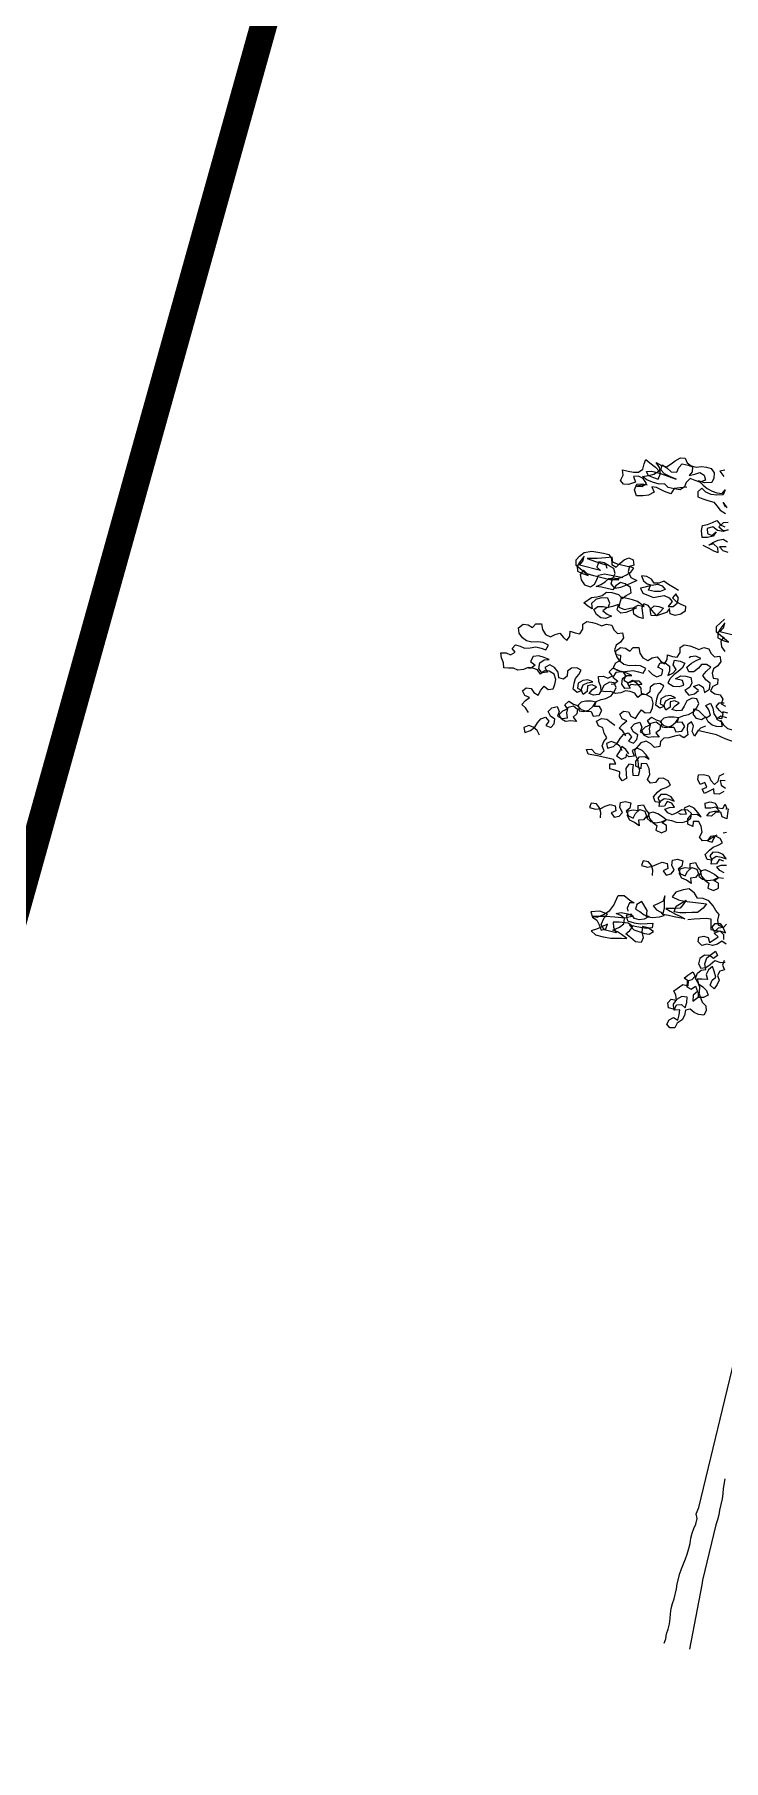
# Model space of a CAD drawing. Header units: inches. Extents: x 350994 to 353538, y 1581369 to 1583842.
# Drawn here: x 351256.64 to 351259.21, y 1582977.46 to 1582983.89 of the extents above; entities that cross this region are included whole.
import ezdxf

# ---------------------------------------------------------------- set-up
doc = ezdxf.new("R2010")
doc.units = ezdxf.units.IN
doc.header["$MEASUREMENT"] = 0
doc.linetypes.add('1', pattern=[0])
doc.linetypes.add('ACAD_ISO03W100', pattern=[30, 12, -18])
doc.layers.add('CW', color=94, linetype='1')
doc.layers.add('TREE', color=81, linetype='1')

# ---------------------------------------------------------------- blocks, each defined once
blk = doc.blocks.new('TREE_4')
at = {"color": 94}
for points in [[(-1651, 7441), (-1695, 7424), (-1730, 7413), (-1744, 7372), (-1787, 7378), (-1845, 7390), (-1877, 7387), (-1854, 7358), (-1886, 7329), (-1920, 7317), (-1961, 7306), (-1984, 7341), (-1978, 7381), (-1944, 7393), (-1909, 7393), (-1941, 7384), (-1975, 7369), (-1941, 7375), (-1917, 7401), (-1946, 7427), (-1978, 7436), (-2010, 7427), (-1990, 7393), (-2030, 7367), (-2062, 7361), (-2088, 7381), (-2079, 7419), (-2091, 7451), (-2053, 7453), (-2016, 7453), (-1984, 7462), (-1961, 7488), (-1961, 7523), (-1958, 7554), (-1926, 7540), (-1883, 7520), (-1854, 7499), (-1883, 7471), (-1915, 7453), (-1935, 7479), (-1903, 7488), (-1842, 7488), (-1732, 7476), (-1773, 7482), (-1816, 7491), (-1845, 7511), (-1845, 7546), (-1810, 7534), (-1776, 7514), (-1738, 7522), (-1732, 7554), (-1718, 7583), (-1677, 7583), (-1646, 7580), (-1640, 7548), (-1654, 7519), (-1620, 7537), (-1591, 7554), (-1559, 7545), (-1541, 7514), (-1576, 7493), (-1608, 7496), (-1643, 7502), (-1663, 7470), (-1666, 7439), (-1689, 7413), (-1730, 7410), (-1770, 7410), (-1799, 7427), (-1834, 7416), (-1880, 7419), (-1920, 7424), (-1952, 7439), (-1915, 7456), (-1880, 7450), (-1848, 7447), (-1842, 7488), (-1857, 7525), (-1886, 7552), (-1848, 7540), (-1813, 7540), (-1787, 7566), (-1767, 7592), (-1738, 7618), (-1706, 7624), (-1686, 7598), (-1657, 7583), (-1622, 7583), (-1588, 7595), (-1556, 7600), (-1524, 7597), (-1498, 7574), (-1492, 7540), (-1498, 7508), (-1544, 7496), (-1585, 7499), (-1550, 7479), (-1518, 7464), (-1481, 7453), (-1449, 7450), (-1414, 7453), (-1400, 7482), (-1406, 7447), (-1446, 7435), (-1484, 7430), (-1521, 7438), (-1553, 7456), (-1573, 7427), (-1565, 7395), (-1530, 7389), (-1495, 7386), (-1455, 7386), (-1429, 7366), (-1400, 7343), (-1362, 7331)], [(-1371, 7372), (-1394, 7398), (-1362, 7369)], [(-1434, 7609), (-1463, 7594), (-1429, 7566)], [(-1458, 7091), (-1415, 7082), (-1380, 7073), (-1348, 7068), (-1357, 7099), (-1391, 7117), (-1420, 7102), (-1397, 7125), (-1368, 7148), (-1336, 7163), (-1305, 7151)], [(-1305, 7117), (-1348, 7108), (-1322, 7088), (-1287, 7085)], [(-1331, 7276), (-1362, 7267), (-1383, 7235), (-1351, 7218), (-1319, 7229), (-1348, 7212), (-1386, 7209), (-1423, 7224), (-1455, 7206), (-1446, 7175), (-1415, 7169), (-1394, 7198), (-1406, 7166), (-1441, 7149), (-1475, 7140), (-1490, 7183), (-1490, 7218), (-1461, 7232), (-1432, 7253), (-1406, 7273), (-1377, 7250), (-1345, 7244)], [(-1545, 6762), (-1576, 6774), (-1617, 6785), (-1652, 6800), (-1681, 6779), (-1712, 6771), (-1735, 6794), (-1770, 6803), (-1805, 6800), (-1785, 6771), (-1756, 6756), (-1721, 6756), (-1689, 6771), (-1657, 6768), (-1631, 6748), (-1660, 6727), (-1698, 6719), (-1738, 6719), (-1733, 6751), (-1764, 6733), (-1793, 6719), (-1770, 6690), (-1695, 6678), (-1663, 6693), (-1629, 6707), (-1594, 6701), (-1568, 6681), (-1585, 6643), (-1553, 6652), (-1533, 6678), (-1533, 6713), (-1556, 6736), (-1571, 6707), (-1539, 6687), (-1507, 6678), (-1475, 6672), (-1470, 6640), (-1493, 6614), (-1528, 6597), (-1562, 6600), (-1574, 6632), (-1588, 6603), (-1617, 6583), (-1646, 6565), (-1681, 6560), (-1698, 6597), (-1678, 6626), (-1646, 6629), (-1614, 6626), (-1629, 6597), (-1646, 6568), (-1684, 6594), (-1715, 6618), (-1747, 6623), (-1753, 6592), (-1741, 6560), (-1727, 6528), (-1762, 6528), (-1794, 6542), (-1808, 6580), (-1782, 6606), (-1739, 6606), (-1791, 6629), (-1825, 6632), (-1900, 6632), (-1903, 6595), (-1901, 6563), (-1863, 6557), (-1828, 6574), (-1788, 6586), (-1814, 6563), (-1848, 6540), (-1880, 6528), (-1909, 6543), (-1909, 6580), (-1944, 6557), (-1979, 6540), (-1999, 6514), (-1967, 6499), (-1935, 6493), (-1970, 6470), (-2002, 6465), (-2034, 6482), (-2060, 6508), (-2039, 6534), (-2005, 6543), (-1970, 6543), (-1967, 6574), (-1987, 6603), (-2031, 6595), (-2062, 6577), (-2083, 6543), (-2071, 6511), (-2103, 6520), (-2135, 6537), (-2094, 6583), (-2060, 6595), (-2028, 6612), (-2005, 6641), (-1970, 6647), (-1924, 6644), (-1895, 6623), (-1874, 6649), (-1845, 6675), (-1857, 6707), (-1897, 6722), (-1929, 6725), (-1955, 6696), (-1967, 6664), (-2045, 6664), (-2080, 6661), (-2054, 6681), (-2030, 6705), (-2010, 6731), (-1978, 6745), (-1944, 6739), (-2002, 6725), (-2111, 6725), (-2158, 6728), (-2187, 6745), (-2201, 6713), (-2187, 6679), (-2158, 6653), (-2117, 6650), (-2094, 6673), (-2085, 6705), (-2083, 6736), (-2045, 6754), (-2002, 6757), (-1967, 6759), (-1923, 6759), (-1961, 6742), (-1932, 6757), (-1903, 6783), (-1880, 6806), (-1866, 6837), (-1897, 6840), (-1897, 6806), (-1871, 6771), (-1828, 6762), (-1863, 6733), (-1921, 6693), (-1955, 6678), (-1987, 6702), (-1987, 6736), (-1978, 6774), (-1993, 6803), (-2033, 6814), (-2065, 6826), (-2100, 6823), (-2106, 6786), (-2077, 6771), (-2221, 6771), (-2204, 6803), (-2204, 6838), (-2221, 6797), (-2233, 6763), (-2224, 6731), (-2187, 6722), (-2149, 6719), (-2242, 6765), (-2250, 6800), (-2233, 6829), (-2210, 6861), (-2163, 6881), (-2123, 6884), (-2085, 6887), (-2048, 6887), (-2025, 6864), (-2013, 6826), (-1981, 6817), (-1961, 6849), (-1941, 6875), (-1915, 6895), (-1883, 6889), (-1871, 6855), (-1903, 6837), (-1978, 6838), (-2010, 6843), (-2022, 6875), (-2062, 6861), (-2117, 6843), (-2181, 6826), (-2123, 6820), (-2088, 6817), (-2051, 6814), (-2039, 6794)], [(-1180, 6534), (-1194, 6502), (-1180, 6467), (-1151, 6441)], [(-1070, 6560), (-1215, 6560), (-1197, 6591), (-1197, 6626), (-1214, 6586), (-1226, 6551), (-1217, 6519), (-1180, 6510), (-1142, 6508), (-1235, 6554), (-1243, 6589), (-1226, 6617), (-1203, 6649)], [(-2320, 5745), (-2346, 5771), (-2375, 5785), (-2357, 5817), (-2337, 5843), (-2369, 5849), (-2392, 5875), (-2372, 5901), (-2340, 5904), (-2317, 5881), (-2285, 5872), (-2274, 5907), (-2259, 5938), (-2230, 5924), (-2198, 5935), (-2193, 5967), (-2195, 5999), (-2213, 6031), (-2250, 6042), (-2282, 6037), (-2302, 6011), (-2328, 6034), (-2360, 6037), (-2392, 6034), (-2418, 6014), (-2453, 6002), (-2485, 6008), (-2516, 5999), (-2548, 5994), (-2557, 6025), (-2577, 6054), (-2589, 6086), (-2557, 6095), (-2525, 6089), (-2499, 6112), (-2525, 6132), (-2508, 6161), (-2476, 6158), (-2444, 6152), (-2409, 6164), (-2374, 6178), (-2337, 6178), (-2305, 6175), (-2296, 6210), (-2334, 6219), (-2369, 6213), (-2406, 6202), (-2444, 6202), (-2473, 6216), (-2502, 6242), (-2516, 6274), (-2490, 6306), (-2458, 6309), (-2426, 6297), (-2409, 6326), (-2374, 6335), (-2357, 6300), (-2331, 6274), (-2296, 6265), (-2270, 6288), (-2241, 6303), (-2212, 6282), (-2184, 6268), (-2172, 6300), (-2178, 6332), (-2143, 6329), (-2111, 6331), (-2100, 6366), (-2108, 6398), (-2085, 6421), (-2048, 6424), (-2016, 6421), (-1984, 6415), (-1955, 6435), (-1920, 6435), (-1900, 6409), (-1871, 6392), (-1839, 6403), (-1825, 6372), (-1837, 6340), (-1860, 6314), (-1863, 6282), (-1848, 6253), (-1816, 6256), (-1811, 6221), (-1837, 6198), (-1845, 6166), (-1814, 6155), (-1776, 6155), (-1753, 6132), (-1756, 6100), (-1724, 6091), (-1692, 6111), (-1660, 6120), (-1634, 6100), (-1672, 6088), (-1704, 6085), (-1712, 6074)], [(-1658, 5745), (-1684, 5771), (-1713, 5785), (-1695, 5817), (-1675, 5843), (-1707, 5849), (-1730, 5875), (-1710, 5901), (-1678, 5904), (-1655, 5881), (-1623, 5872), (-1611, 5907), (-1597, 5938), (-1568, 5924), (-1536, 5935), (-1530, 5967), (-1533, 5999), (-1550, 6031), (-1588, 6042), (-1620, 6037), (-1640, 6011), (-1666, 6034), (-1698, 6037), (-1730, 6034), (-1756, 6014), (-1790, 6002), (-1822, 6008), (-1854, 5999), (-1886, 5994), (-1894, 6025), (-1915, 6054), (-1926, 6086), (-1894, 6095), (-1863, 6089), (-1837, 6112), (-1863, 6132), (-1845, 6161), (-1813, 6158), (-1782, 6152), (-1747, 6164), (-1712, 6178), (-1675, 6178), (-1643, 6175), (-1634, 6210), (-1672, 6219), (-1706, 6213), (-1744, 6202), (-1782, 6202), (-1810, 6216), (-1839, 6242), (-1854, 6274), (-1828, 6306), (-1796, 6309), (-1764, 6297), (-1747, 6326), (-1712, 6335), (-1695, 6300), (-1669, 6274), (-1634, 6265), (-1608, 6288), (-1579, 6303), (-1550, 6282), (-1521, 6268), (-1510, 6300), (-1515, 6332), (-1481, 6329), (-1449, 6331), (-1437, 6366), (-1446, 6398), (-1423, 6421), (-1385, 6424), (-1353, 6421), (-1322, 6415), (-1293, 6435), (-1258, 6435), (-1238, 6409), (-1209, 6392), (-1177, 6403), (-1163, 6372), (-1174, 6340), (-1197, 6314), (-1200, 6282), (-1186, 6253), (-1154, 6256), (-1148, 6221), (-1174, 6198), (-1183, 6166), (-1151, 6155), (-1114, 6155), (-1091, 6132), (-1093, 6100), (-1062, 6091)], [(-1614, 6201), (-1582, 6181), (-1550, 6173), (-1521, 6193), (-1521, 6227), (-1559, 6236), (-1550, 6268), (-1518, 6277), (-1484, 6262), (-1478, 6230), (-1481, 6198), (-1452, 6222), (-1437, 6250), (-1463, 6277), (-1461, 6308), (-1423, 6311), (-1391, 6305), (-1400, 6268), (-1420, 6242), (-1443, 6216), (-1461, 6184), (-1469, 6152), (-1429, 6138), (-1391, 6146), (-1362, 6161), (-1380, 6190), (-1426, 6190), (-1397, 6216), (-1365, 6222), (-1330, 6221), (-1316, 6190), (-1322, 6158), (-1348, 6129), (-1316, 6106), (-1281, 6123), (-1261, 6149), (-1299, 6167), (-1267, 6190), (-1235, 6178), (-1218, 6146), (-1192, 6175), (-1197, 6216), (-1229, 6230), (-1255, 6253), (-1241, 6285), (-1218, 6320), (-1249, 6331), (-1281, 6323), (-1296, 6294), (-1319, 6262), (-1351, 6256), (-1371, 6282), (-1348, 6314), (-1322, 6340), (-1296, 6360), (-1330, 6366), (-1365, 6355), (-1371, 6346)], [(-2214, 5617), (-2237, 5643), (-2266, 5658), (-2298, 5661), (-2327, 5640), (-2312, 5611), (-2278, 5632), (-2257, 5660), (-2246, 5692), (-2231, 5724), (-2202, 5741), (-2176, 5721), (-2188, 5689), (-2153, 5684), (-2136, 5712), (-2139, 5744), (-2173, 5756), (-2194, 5782), (-2176, 5811), (-2144, 5828), (-2124, 5799), (-2127, 5767), (-2093, 5759), (-2061, 5770), (-2072, 5802), (-2072, 5840), (-2040, 5857), (-2009, 5842), (-2006, 5811), (-2026, 5785), (-1997, 5761), (-2035, 5756), (-2067, 5744), (-2098, 5753), (-2119, 5779), (-2101, 5808), (-2075, 5828), (-2098, 5851), (-2078, 5880), (-2043, 5868), (-2009, 5866), (-1997, 5834), (-1965, 5837), (-1936, 5854), (-1913, 5886), (-1902, 5917), (-1933, 5915), (-1968, 5906), (-1997, 5892), (-2014, 5863), (-1985, 5845), (-1951, 5842), (-1919, 5848), (-1899, 5822), (-1861, 5836), (-1850, 5871), (-1873, 5894), (-1904, 5886), (-1902, 5920), (-1873, 5941), (-1844, 5955), (-1815, 5981), (-1800, 6010), (-1794, 6042), (-1815, 6068), (-1846, 6065), (-1875, 6039), (-1884, 6001), (-1896, 5970), (-1928, 5958), (-1959, 5961), (-1945, 5990), (-1922, 6016), (-1953, 6022), (-1982, 6007), (-1974, 5972), (-1997, 5946), (-2017, 5973), (-2011, 6007), (-1985, 6027), (-1953, 6042), (-1988, 6048), (-2020, 6036), (-2046, 6010), (-2043, 5978), (-2011, 5970), (-2037, 5949), (-2069, 5964), (-2072, 6004), (-2069, 6036), (-2055, 6068), (-2046, 6100), (-2078, 6108), (-2112, 6097), (-2133, 6071), (-2127, 6039), (-2147, 6013), (-2179, 6016), (-2191, 6051), (-2222, 6074), (-2257, 6085), (-2283, 6059), (-2260, 6033), (-2295, 6022), (-2321, 6045), (-2324, 6083), (-2300, 6109), (-2269, 6117), (-2303, 6123), (-2341, 6126), (-2376, 6112), (-2387, 6077), (-2350, 6060), (-2370, 6034), (-2387, 6028)], [(-1658, 5644), (-1681, 5670), (-1710, 5684), (-1742, 5687), (-1770, 5667), (-1756, 5638), (-1721, 5658), (-1701, 5687), (-1689, 5719), (-1675, 5751), (-1646, 5768), (-1620, 5748), (-1632, 5716), (-1597, 5710), (-1580, 5739), (-1582, 5771), (-1617, 5782), (-1637, 5808), (-1620, 5837), (-1588, 5855), (-1568, 5826), (-1571, 5794), (-1536, 5785), (-1504, 5797), (-1516, 5828), (-1516, 5866), (-1484, 5883), (-1452, 5869), (-1449, 5837), (-1470, 5811), (-1441, 5788), (-1478, 5782), (-1510, 5771), (-1542, 5779), (-1562, 5805), (-1545, 5834), (-1519, 5854), (-1542, 5878), (-1522, 5906), (-1487, 5895), (-1452, 5892), (-1441, 5860), (-1409, 5863), (-1380, 5880), (-1357, 5912), (-1345, 5944), (-1377, 5941), (-1412, 5932), (-1441, 5918), (-1458, 5889), (-1429, 5872), (-1394, 5869), (-1363, 5875), (-1342, 5849), (-1305, 5863), (-1293, 5898), (-1316, 5921), (-1348, 5912), (-1345, 5947), (-1316, 5967), (-1287, 5981), (-1258, 6007), (-1244, 6036), (-1238, 6068), (-1258, 6094), (-1290, 6091), (-1319, 6065), (-1328, 6028), (-1339, 5996), (-1371, 5984), (-1403, 5987), (-1388, 6016), (-1365, 6042), (-1397, 6048), (-1426, 6034), (-1417, 5999), (-1441, 5973), (-1461, 5999), (-1455, 6034), (-1429, 6054), (-1397, 6068), (-1432, 6074), (-1464, 6063), (-1490, 6037), (-1487, 6005), (-1455, 5996), (-1481, 5976), (-1513, 5990), (-1516, 6031), (-1513, 6063), (-1498, 6094), (-1490, 6126), (-1521, 6135), (-1556, 6123), (-1576, 6097), (-1571, 6066), (-1591, 6040), (-1623, 6042), (-1634, 6077), (-1666, 6100), (-1701, 6112), (-1727, 6086), (-1704, 6060), (-1738, 6048), (-1764, 6072), (-1767, 6109), (-1744, 6135), (-1712, 6144), (-1747, 6150), (-1784, 6152), (-1819, 6138), (-1831, 6103), (-1793, 6086), (-1813, 6060), (-1831, 6054)], [(-1036, 6019), (-1076, 6019), (-1099, 5993), (-1065, 5984), (-1053, 5952), (-1088, 5947), (-1120, 5949), (-1149, 5964), (-1172, 5990), (-1195, 5967), (-1230, 5967), (-1256, 5987), (-1261, 6025), (-1229, 6022), (-1198, 6002), (-1169, 5987), (-1146, 6010), (-1163, 6042), (-1189, 6065), (-1163, 6088), (-1140, 6059), (-1125, 6025), (-1102, 6002), (-1068, 6007), (-1065, 6039), (-1094, 6054), (-1122, 6074), (-1108, 6103), (-1076, 6111)], [(-1036, 6051), (-1070, 6051), (-1068, 6045)], [(-891, 5886), (-917, 5909), (-943, 5938), (-978, 5949), (-1013, 5949), (-1044, 5967), (-1068, 5990), (-1073, 5990)], [(-1160, 5932), (-1189, 5912), (-1204, 5883), (-1215, 5851), (-1238, 5877), (-1238, 5912), (-1258, 5938), (-1279, 5912), (-1273, 5880), (-1261, 5848), (-1282, 5822), (-1313, 5834), (-1345, 5820), (-1377, 5799), (-1409, 5791), (-1426, 5762), (-1423, 5730), (-1455, 5716), (-1484, 5733), (-1519, 5742), (-1551, 5724), (-1580, 5667), (-1565, 5635), (-1542, 5609), (-1531, 5574), (-1516, 5542), (-1516, 5507), (-1548, 5502), (-1560, 5539), (-1562, 5571), (-1594, 5568), (-1606, 5536), (-1597, 5505), (-1586, 5473), (-1612, 5450), (-1635, 5473), (-1640, 5505), (-1675, 5508), (-1710, 5508), (-1716, 5542), (-1678, 5551), (-1701, 5574), (-1808, 5574), (-1872, 5569), (-1889, 5597), (-1857, 5606), (-1828, 5586), (-1791, 5586), (-1773, 5615), (-1794, 5644), (-1791, 5675), (-1776, 5704), (-1802, 5730), (-1817, 5762), (-1848, 5768), (-1869, 5794), (-1840, 5820), (-1805, 5823), (-1773, 5808), (-1744, 5797)], [(-816, 5877), (-854, 5863), (-886, 5851), (-920, 5860), (-949, 5874), (-1013, 5880), (-1076, 5892), (-1206, 5892)], [(-1693, 5180), (-1699, 5215), (-1715, 5242), (-1741, 5262), (-1776, 5260), (-1779, 5228), (-1739, 5226), (-1706, 5240), (-1680, 5261), (-1651, 5280), (-1617, 5279), (-1606, 5248), (-1632, 5227), (-1606, 5204), (-1576, 5219), (-1561, 5248), (-1585, 5276), (-1588, 5309), (-1558, 5324), (-1522, 5322), (-1520, 5286), (-1539, 5261), (-1515, 5235), (-1482, 5228), (-1474, 5261), (-1454, 5293), (-1418, 5290), (-1399, 5261), (-1414, 5233), (-1445, 5222), (-1432, 5187), (-1467, 5202), (-1500, 5209), (-1523, 5233), (-1526, 5266), (-1496, 5281), (-1463, 5284), (-1470, 5316), (-1438, 5330), (-1414, 5302), (-1387, 5281), (-1394, 5248), (-1365, 5233), (-1332, 5232), (-1295, 5247), (-1268, 5268), (-1297, 5282), (-1331, 5293), (-1363, 5297), (-1393, 5281), (-1378, 5251), (-1350, 5230), (-1320, 5218), (-1317, 5185), (-1277, 5178), (-1249, 5201), (-1256, 5233), (-1288, 5242), (-1267, 5270), (-1232, 5272), (-1199, 5268), (-1161, 5275), (-1133, 5292), (-1112, 5316), (-1115, 5348), (-1143, 5363), (-1182, 5356), (-1209, 5329), (-1236, 5309), (-1269, 5316), (-1294, 5335), (-1266, 5352), (-1233, 5362), (-1257, 5383), (-1289, 5387), (-1300, 5353), (-1334, 5343), (-1337, 5376), (-1313, 5402), (-1281, 5405), (-1246, 5401), (-1272, 5424), (-1305, 5431), (-1341, 5423), (-1356, 5395), (-1333, 5370), (-1366, 5367), (-1385, 5396), (-1366, 5432), (-1347, 5457), (-1318, 5477), (-1293, 5499), (-1316, 5523), (-1351, 5532), (-1382, 5521), (-1394, 5491), (-1425, 5480), (-1451, 5499), (-1442, 5534), (-1456, 5571), (-1479, 5599), (-1515, 5591), (-1510, 5557), (-1545, 5566), (-1555, 5599), (-1537, 5632), (-1504, 5642), (-1472, 5632), (-1498, 5656), (-1529, 5678), (-1566, 5685), (-1594, 5661), (-1572, 5627), (-1603, 5616), (-1620, 5620)], [(-1611, 5635), (-1637, 5658), (-1666, 5672), (-1672, 5641), (-1687, 5603), (-1649, 5589), (-1623, 5609), (-1623, 5632)], [(-941, 5539), (-967, 5516), (-999, 5510), (-1010, 5542), (-1036, 5519), (-1062, 5498), (-1085, 5522), (-1056, 5542), (-1077, 5568), (-1103, 5548), (-1126, 5577), (-1129, 5608), (-1097, 5617), (-1062, 5617), (-1042, 5591), (-1013, 5571), (-993, 5597), (-993, 5634), (-967, 5657)], [(-949, 5611), (-981, 5605), (-967, 5576), (-935, 5565)], [(-1269, 4889), (-1275, 4924), (-1291, 4951), (-1317, 4971), (-1352, 4969), (-1355, 4937), (-1315, 4935), (-1283, 4949), (-1256, 4970), (-1227, 4989), (-1193, 4988), (-1182, 4957), (-1208, 4936), (-1182, 4913), (-1152, 4928), (-1138, 4957), (-1161, 4985), (-1164, 5018), (-1134, 5033), (-1098, 5031), (-1096, 4995), (-1115, 4970), (-1091, 4944), (-1058, 4937), (-1050, 4970), (-1030, 5002), (-994, 4999), (-975, 4970), (-990, 4942), (-1021, 4931), (-1009, 4896), (-1043, 4911), (-1076, 4918), (-1099, 4942), (-1102, 4975), (-1072, 4990), (-1039, 4994), (-1046, 5025), (-1014, 5039), (-991, 5011), (-963, 4990), (-970, 4957), (-942, 4942), (-908, 4941), (-871, 4956), (-844, 4977), (-873, 4991), (-907, 5002), (-939, 5006), (-969, 4990), (-954, 4960), (-926, 4939), (-896, 4927), (-893, 4894), (-854, 4887), (-825, 4910), (-832, 4942), (-864, 4951), (-843, 4979), (-808, 4981)], [(-812, 5018), (-845, 5025), (-870, 5044), (-843, 5061), (-809, 5071)], [(-833, 5092), (-865, 5096), (-876, 5062), (-910, 5052), (-913, 5085), (-889, 5111), (-857, 5114), (-822, 5110), (-848, 5133), (-881, 5140), (-917, 5132), (-932, 5104), (-910, 5079), (-942, 5076), (-962, 5105), (-942, 5141), (-923, 5166), (-894, 5186), (-869, 5208), (-892, 5232), (-927, 5241), (-958, 5230), (-970, 5200), (-1001, 5189), (-1027, 5208), (-1018, 5244), (-1032, 5280), (-1056, 5308), (-1091, 5300), (-1086, 5266), (-1121, 5275), (-1131, 5308), (-1113, 5341), (-1080, 5351), (-1048, 5341), (-1075, 5365), (-1105, 5387), (-1142, 5394), (-1170, 5371), (-1148, 5336), (-1179, 5325), (-1196, 5329)], [(-886, 5435), (-883, 5403), (-880, 5368), (-912, 5374), (-929, 5403), (-961, 5391), (-981, 5362), (-1013, 5357), (-999, 5386), (-970, 5400), (-938, 5406), (-967, 5426), (-999, 5412), (-1033, 5403), (-1042, 5435), (-1013, 5452), (-978, 5452), (-955, 5426), (-921, 5429), (-912, 5461), (-895, 5432), (-900, 5426)], [(-3, -32), (0, 0), (-3, 32), (0, 64), (0, 101), (-3, 136), (-9, 168), (-11, 202), (-11, 237), (-8, 269), (-8, 338), (-11, 370), (-11, 442), (-8, 474), (3, 544), (6, 578), (9, 616), (9, 651), (6, 685), (6, 720), (9, 752), (15, 784), (15, 821), (1, 850), (9, 896), (10, 1901)], [(-860, 5281), (-880, 5270)], [(-918, 5247), (-947, 5221), (-970, 5198), (-938, 5195), (-927, 5241)], [(-974, 4660), (-934, 4675), (-859, 4698), (-827, 4701), (-818, 4663), (-810, 4631), (-778, 4634), (-743, 4637), (-711, 4634), (-734, 4663), (-769, 4672), (-781, 4703), (-781, 4741), (-807, 4761), (-833, 4787), (-867, 4813), (-908, 4819), (-945, 4813), (-971, 4840), (-1012, 4860), (-1049, 4845), (-1093, 4819), (-1110, 4782), (-1064, 4773), (-1026, 4773), (-968, 4779), (-913, 4787), (-879, 4790), (-893, 4758), (-922, 4721), (-960, 4712), (-997, 4701), (-1035, 4692), (-1073, 4689), (-1070, 4727), (-1015, 4782), (-1026, 4750), (-1041, 4721), (-1075, 4710), (-1133, 4698), (-1101, 4686), (-1061, 4675), (-1029, 4669), (-995, 4660), (-1067, 4657), (-1104, 4657), (-1142, 4655), (-1142, 4698), (-1151, 4741), (-1159, 4776), (-1162, 4741), (-1191, 4715), (-1217, 4695), (-1191, 4675), (-1159, 4666), (-1133, 4646), (-1162, 4632), (-1206, 4617), (-1243, 4614), (-1249, 4655), (-1298, 4704), (-1324, 4678), (-1327, 4646), (-1295, 4637), (-1263, 4623), (-1226, 4620), (-1255, 4594), (-1287, 4582), (-1318, 4585), (-1347, 4606), (-1376, 4591), (-1359, 4559), (-1313, 4556), (-1272, 4559), (-1229, 4571), (-1194, 4582), (-1191, 4551), (-1226, 4539), (-1266, 4536), (-1301, 4533), (-1339, 4533), (-1304, 4510), (-1264, 4507), (-1232, 4504), (-1200, 4507), (-1177, 4530), (-1217, 4545), (-1255, 4545), (-1249, 4507), (-1232, 4473), (-1238, 4441), (-1275, 4435), (-1313, 4455), (-1350, 4473), (-1330, 4499), (-1316, 4530), (-1353, 4545), (-1411, 4536), (-1451, 4528), (-1440, 4496), (-1414, 4464), (-1495, 4464), (-1524, 4493), (-1515, 4542), (-1498, 4571), (-1553, 4577), (-1610, 4560), (-1590, 4528), (-1558, 4516), (-1535, 4490), (-1515, 4458), (-1486, 4473), (-1483, 4505), (-1515, 4479), (-1547, 4456), (-1579, 4438), (-1544, 4418), (-1492, 4418), (-1440, 4421), (-1371, 4438), (-1336, 4444), (-1376, 4461), (-1408, 4473), (-1440, 4476), (-1402, 4505), (-1379, 4533), (-1382, 4568), (-1411, 4583), (-1443, 4588), (-1414, 4603), (-1368, 4603), (-1330, 4597), (-1382, 4571), (-1446, 4562), (-1509, 4551), (-1564, 4539), (-1596, 4534), (-1561, 4534), (-1524, 4562), (-1489, 4597), (-1472, 4638), (-1460, 4707), (-1420, 4716), (-1376, 4695), (-1344, 4684), (-1376, 4678), (-1382, 4640), (-1373, 4620)], [(-690, 4561), (-722, 4573), (-745, 4547), (-774, 4532), (-814, 4532), (-843, 4515), (-872, 4533), (-875, 4564), (-846, 4579), (-814, 4576), (-800, 4547), (-774, 4570), (-751, 4596), (-783, 4613), (-751, 4637), (-722, 4619), (-713, 4587)], [(-731, 4665), (-765, 4651), (-783, 4622), (-806, 4648), (-791, 4677), (-759, 4686), (-733, 4663), (-719, 4691)], [(-676, 4453), (-679, 4420), (-660, 4394), (-688, 4377), (-697, 4346), (-678, 4320), (-685, 4287), (-698, 4256), (-729, 4273), (-724, 4308), (-705, 4333), (-724, 4368), (-742, 4396), (-763, 4368), (-770, 4335), (-755, 4305), (-789, 4298), (-822, 4292), (-805, 4264), (-773, 4251), (-744, 4232), (-725, 4206), (-753, 4184), (-785, 4175), (-792, 4210), (-754, 4150), (-724, 4134), (-715, 4102), (-722, 4069), (-757, 4066), (-790, 4073), (-819, 4088), (-849, 4073), (-846, 4038), (-855, 4007), (-882, 3977), (-889, 3944), (-922, 3935), (-947, 3955), (-938, 3986), (-914, 4007), (-883, 3998), (-882, 4033), (-886, 4067), (-920, 4056), (-915, 4095), (-883, 4104), (-854, 4089), (-851, 4126), (-858, 4160), (-893, 4157), (-923, 4129), (-936, 4094), (-926, 4062), (-961, 4063), (-972, 4093), (-957, 4122), (-922, 4125), (-934, 4156), (-953, 4181), (-904, 4234), (-869, 4234), (-874, 4266), (-907, 4277), (-888, 4302), (-860, 4332), (-839, 4308), (-854, 4279), (-882, 4262), (-875, 4227), (-844, 4218), (-820, 4243), (-801, 4213), (-822, 4182), (-815, 4143), (-787, 4177), (-786, 4212), (-792, 4244), (-813, 4272), (-834, 4296), (-829, 4331), (-810, 4356), (-780, 4368), (-795, 4402), (-793, 4443), (-767, 4474), (-747, 4500), (-728, 4474), (-748, 4449), (-779, 4462), (-811, 4457), (-837, 4429), (-836, 4392), (-814, 4368), (-784, 4380), (-760, 4405), (-737, 4439), (-698, 4434), (-668, 4445)], [(131, 1119), (137, 1055), (143, 1020), (145, 986), (145, 911), (148, 879), (148, 844), (145, 809), (145, 434), (148, 402), (168, -31)]]:
    blk.add_lwpolyline(points, dxfattribs=at)

msp = doc.modelspace()

# ---------------------------------------------------------------- linework, layer by layer
at = {"layer": 'CW', "linetype": 'ACAD_ISO03W100', "lineweight": 5, "ltscale": 0.1, "const_width": 0.1, "elevation": 114.158}
msp.add_lwpolyline([(351258.5879, 1582987.836), (351286.4804, 1583085.6998), (351291.0937, 1583102.4396), (351294.3895, 1583114.2764), (351450.2587, 1583070.8753), (351507.1254, 1583054.9748), (351503.7047, 1583044.4314), (351504.8971, 1583044.0796), (351504.3314, 1583041.5103), (351502.9152, 1583037.3708), (351501.8896, 1583035.2672), (351500.7612, 1583035.4791), (351472.5598, 1582950.6741), (351449.6937, 1582882.8074), (351408.3408, 1582900.1032), (351277.3701, 1582955.1305), (351252.7286, 1582966.8544)], close=True, dxfattribs=at)

# ---------------------------------------------------------------- block references
at = {"layer": 'TREE', "lineweight": 5, "xscale": 0.0005632341247466223, "yscale": 0.0005632341529917539, "zscale": 0.0005632341444477617, "rotation": 346.4411541233163}
msp.add_blockref('TREE_4', (351258.9937, 1582977.9112), dxfattribs=at)

doc.saveas('drawing.dxf')
